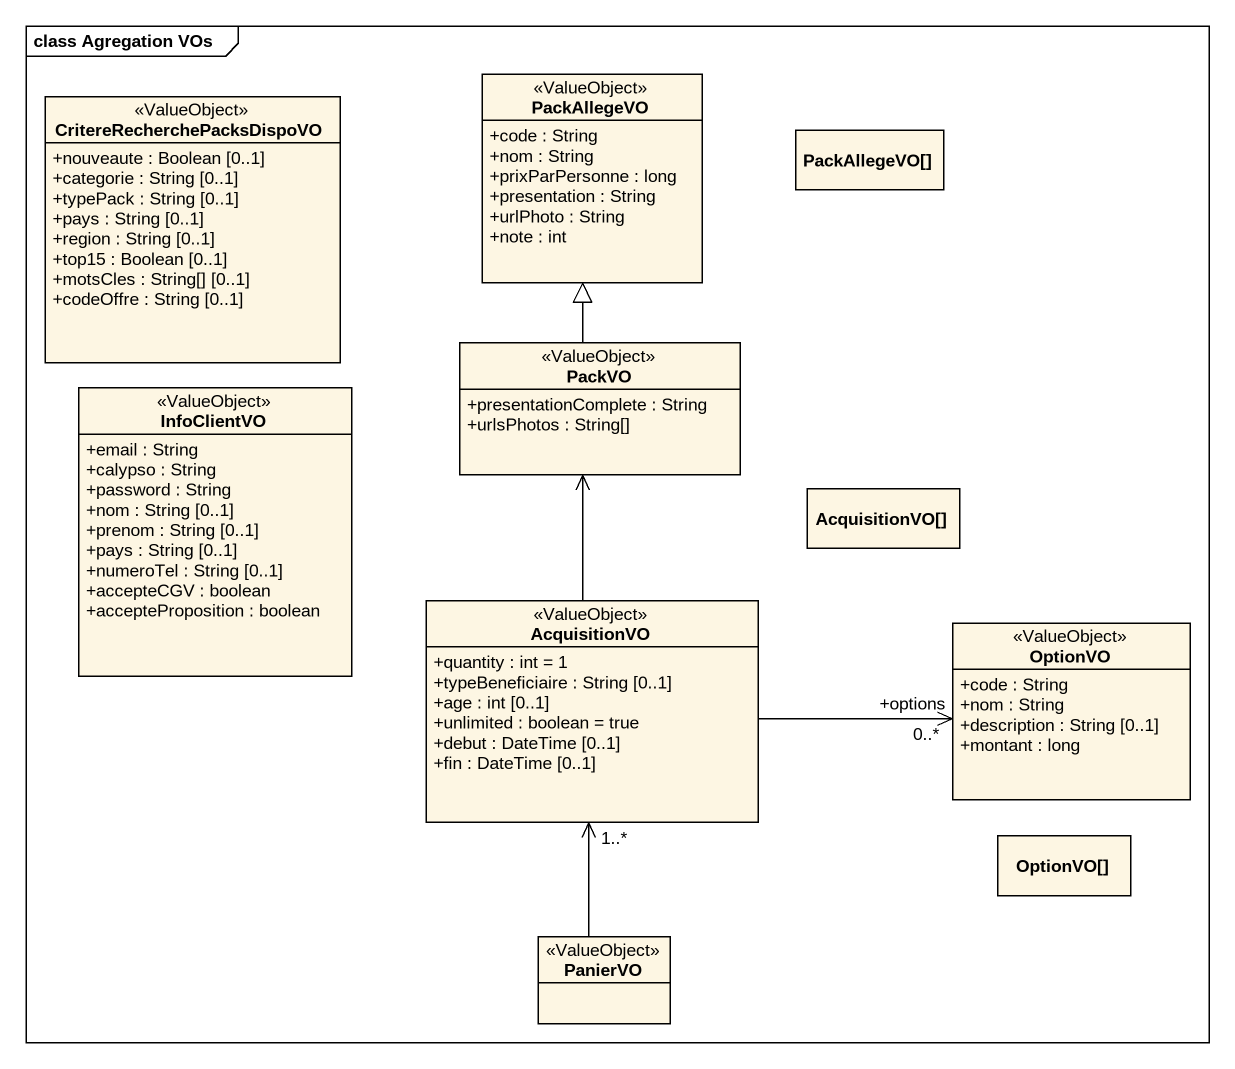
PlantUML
@startuml
mainframe class Agregation VOs
hide circle
hide empty members
skinparam classAttributeIconSize 0
class CritereRecherchePacksDispoVO <<ValueObject>> {
  +nouveaute : Boolean [0..1]
  +categorie : String [0..1]
  +typePack : String [0..1]
  +pays : String [0..1]
  +region : String [0..1]
  +top15 : Boolean [0..1]
  +motsCles : String[] [0..1]
  +codeOffre : String [0..1]
}
class PackAllegeVO <<ValueObject>> {
  +code : String
  +nom : String
  +prixParPersonne : long
  +presentation : String
  +urlPhoto : String
  +note : int
}
class "PackAllegeVO[]" as PackAllegeVO_2
class PackVO <<ValueObject>> {
  +presentationComplete : String
  +urlsPhotos : String[]
}
class InfoClientVO <<ValueObject>> {
  +email : String
  +calypso : String
  +password : String
  +nom : String [0..1]
  +prenom : String [0..1]
  +pays : String [0..1]
  +numeroTel : String [0..1]
  +accepteCGV : boolean
  +accepteProposition : boolean
}
class "AcquisitionVO[]" as AcquisitionVO
class "AcquisitionVO" as AcquisitionVO_2 <<ValueObject>> {
  +quantity : int = 1
  +typeBeneficiaire : String [0..1]
  +age : int [0..1]
  +unlimited : boolean = true
  +debut : DateTime [0..1]
  +fin : DateTime [0..1]
}
class OptionVO <<ValueObject>> {
  +code : String
  +nom : String
  +description : String [0..1]
  +montant : long
}
class "OptionVO[]" as OptionVO_2
class PanierVO <<ValueObject>>
PackVO -up-|> PackAllegeVO
AcquisitionVO_2 -up-> PackVO
AcquisitionVO_2 -right-> "0..*\n+options" OptionVO
PanierVO -up-> "1..*" AcquisitionVO_2
@enduml
